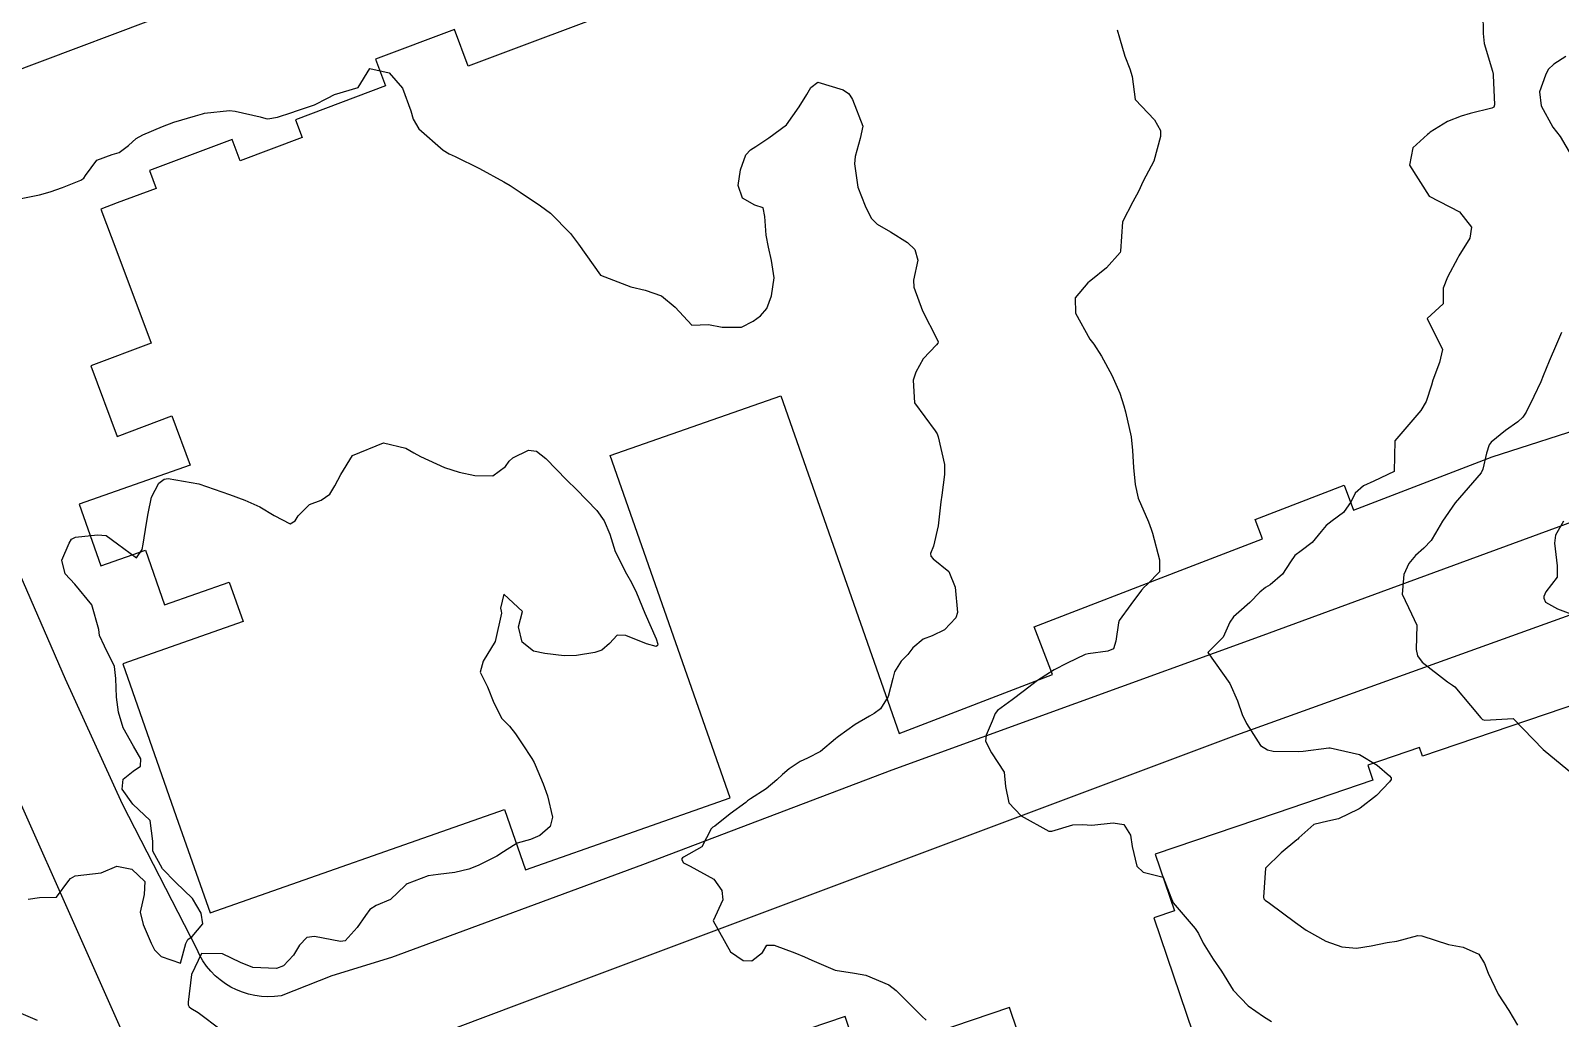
# Model space of a CAD drawing. Header units: metres. Extents: x 286371 to 293043, y 7462578 to 7466404.
# Drawn here: x 289646.5 to 289746.4, y 7464713.1 to 7464777.5 of the extents above; entities that cross this region are included whole.
import ezdxf

# ---------------------------------------------------------------- set-up
doc = ezdxf.new("R2010")
doc.units = ezdxf.units.M
doc.header["$MEASUREMENT"] = 0
for name, color, linetype in [('Curvas de Nivel 1m', 11, 'Continuous'), ('Curvas de Nivel 5m', 15, 'Continuous'), ('Edificações', 30, 'Continuous'), ('Vias primárias', 230, 'Continuous')]:
    doc.layers.add(name, color=color, linetype=linetype)

msp = doc.modelspace()

# ---------------------------------------------------------------- linework, layer by layer
at = {"layer": 'Curvas de Nivel 1m', "flags": 128}
for points, elevation in [([(289717.422, 7464777.542), (289717.573, 7464777.01), (289717.926, 7464775.808), (289718.258, 7464774.999), (289718.407, 7464774.497), (289718.6, 7464772.994), (289719.865, 7464771.673), (289720.246, 7464770.969), (289720.248, 7464770.568), (289719.824, 7464768.974), (289719.133, 7464767.656), (289718.811, 7464766.989), (289718.454, 7464766.325), (289717.764, 7464765.004), (289717.645, 7464763.096), (289717.612, 7464763.006), (289716.736, 7464762.002), (289715.706, 7464761.193), (289715.614, 7464761.127), (289715.505, 7464761.037), (289714.678, 7464760.061), (289714.706, 7464759.049), (289715.649, 7464757.364), (289715.899, 7464757.031), (289716.412, 7464756.243), (289717.082, 7464755.012), (289717.596, 7464753.831), (289717.865, 7464753), (289717.967, 7464752.608), (289718.343, 7464750.992), (289718.426, 7464750.096), (289718.481, 7464748.99), (289718.609, 7464747.876), (289718.79, 7464746.985), (289719.461, 7464745.441), (289719.649, 7464744.972), (289719.722, 7464744.699), (289720.186, 7464742.963), (289720.198, 7464742.177), (289719.4, 7464741.371), (289719.188, 7464741.187), (289719.024, 7464740.98), (289718.318, 7464740.052), (289717.556, 7464739.002), (289717.505, 7464738.859), (289717.344, 7464737.656), (289717.186, 7464737.157), (289716.811, 7464737.012), (289715.529, 7464736.833), (289715.33, 7464736.778), (289714.157, 7464736.216), (289713.315, 7464735.779), (289712.221, 7464735.086), (289711.293, 7464734.371), (289710.562, 7464733.838), (289709.625, 7464733.129), (289709.465, 7464732.938), (289709.264, 7464732.444), (289708.868, 7464731.522), (289708.828, 7464731.141), (289709.233, 7464730.383), (289710.047, 7464729.122), (289710.148, 7464728.172), (289710.358, 7464727.117), (289711.171, 7464726.259), (289712.966, 7464725.268), (289713.157, 7464725.255), (289714.531, 7464725.686), (289715.164, 7464725.689), (289715.777, 7464725.646), (289717.166, 7464725.799), (289717.869, 7464725.705), (289718.291, 7464724.992), (289718.408, 7464724.254), (289718.705, 7464722.991), (289719.118, 7464722.591), (289720.426, 7464722.27), (289720.925, 7464720.948), (289721.087, 7464720.594), (289722.507, 7464718.925), (289722.723, 7464718.595), (289723.04, 7464717.956), (289723.688, 7464716.904), (289724.234, 7464716.121), (289724.994, 7464714.884), (289725.984, 7464713.879), (289726.969, 7464713.173), (289727.499, 7464712.846)], 706), ([(289746.706, 7464775.789), (289745.925, 7464775.295), (289745.562, 7464774.937), (289745.38, 7464774.582), (289744.997, 7464773.488), (289745.088, 7464772.586), (289745.863, 7464771.191), (289746.328, 7464770.567), (289747.073, 7464769.312)], 704), ([(289645.78, 7464766.506), (289647.094, 7464766.775), (289647.787, 7464766.961), (289648.598, 7464767.256), (289649.799, 7464767.721), (289649.978, 7464767.865), (289650.101, 7464768.04), (289650.824, 7464769.024), (289651.825, 7464769.399), (289652.299, 7464769.535), (289652.891, 7464769.999), (289653.396, 7464770.435), (289653.844, 7464770.677), (289655.117, 7464771.223), (289655.858, 7464771.513), (289657.273, 7464771.923), (289657.722, 7464772.061), (289657.867, 7464772.097), (289659.489, 7464772.27), (289659.869, 7464772.235), (289661.483, 7464771.86), (289661.863, 7464771.754), (289661.989, 7464771.726), (289662.616, 7464771.843), (289663.562, 7464772.136), (289663.87, 7464772.246), (289665.045, 7464772.638), (289665.883, 7464773.071), (289666.355, 7464773.32), (289667.894, 7464773.764), (289668.656, 7464775.01), (289669.909, 7464774.733), (289670.793, 7464773.721), (289671.335, 7464772.25), (289671.489, 7464771.71), (289671.855, 7464771.079), (289673.431, 7464769.68), (289673.831, 7464769.451), (289674.225, 7464769.271), (289675.817, 7464768.488), (289677.407, 7464767.62), (289677.801, 7464767.379), (289678.457, 7464766.941), (289679.781, 7464766.057), (289680.443, 7464765.574), (289681.748, 7464764.248), (289682.273, 7464763.546), (289683.704, 7464761.524), (289685.693, 7464760.765), (289686.624, 7464760.546), (289687.685, 7464760.181), (289688.584, 7464759.451), (289689.656, 7464758.263), (289690.764, 7464758.312), (289691.655, 7464758.149), (289692.911, 7464758.13), (289693.661, 7464758.533), (289694.145, 7464758.889), (289694.553, 7464759.361), (289694.865, 7464760.178), (289695.034, 7464761.354), (289694.865, 7464762.496), (289694.672, 7464763.356), (289694.526, 7464764.139), (289694.43, 7464765.361), (289694.326, 7464765.917), (289693.775, 7464766.095), (289692.963, 7464766.562), (289692.692, 7464767.386), (289692.835, 7464768.41), (289693.181, 7464769.374), (289693.496, 7464769.702), (289693.833, 7464769.928), (289694.693, 7464770.5), (289695.854, 7464771.334), (289696.673, 7464772.521), (289697.161, 7464773.315), (289697.44, 7464773.765), (289697.896, 7464774.122), (289699.55, 7464773.618), (289699.886, 7464773.385), (289699.983, 7464773.273), (289700.155, 7464772.996), (289700.82, 7464771.26), (289700.654, 7464770.45), (289700.325, 7464769.267), (289700.286, 7464768.799), (289700.511, 7464767.264), (289700.983, 7464766.05), (289701.381, 7464765.25), (289701.758, 7464764.849), (289702.629, 7464764.354), (289703.741, 7464763.666), (289704.216, 7464763.207), (289704.425, 7464762.502), (289704.144, 7464761.208), (289704.164, 7464760.74), (289704.721, 7464759.199), (289705.647, 7464757.374), (289705.733, 7464757.183), (289705.724, 7464757.102), (289705.641, 7464756.995), (289704.758, 7464756.067), (289704.275, 7464755.205), (289704.122, 7464754.691), (289704.194, 7464753.205), (289705.557, 7464751.371), (289705.673, 7464751.183), (289705.737, 7464750.996), (289706.147, 7464749.175), (289706.163, 7464748.526), (289705.992, 7464747.177), (289705.928, 7464746.735), (289705.736, 7464745.189), (289705.434, 7464743.864), (289705.24, 7464743.386), (289705.265, 7464743.197), (289705.422, 7464743.029), (289706.434, 7464742.198), (289706.859, 7464741.172), (289707.004, 7464739.536), (289706.896, 7464739.171), (289706.147, 7464738.388), (289705.346, 7464738.011), (289704.767, 7464737.779), (289704.094, 7464737.213), (289703.756, 7464736.79), (289703.321, 7464736.352), (289702.891, 7464735.65), (289702.784, 7464735.232), (289702.48, 7464734.042), (289701.974, 7464733.244), (289701.577, 7464732.942), (289701.267, 7464732.774), (289700.316, 7464732.211), (289699.246, 7464731.448), (289699.153, 7464731.378), (289699.05, 7464731.287), (289698.066, 7464730.468), (289697.225, 7464730.018), (289696.745, 7464729.798), (289696.019, 7464729.332), (289695.582, 7464728.965), (289695.203, 7464728.607), (289694.516, 7464728.032), (289693.486, 7464727.37), (289693.306, 7464727.249), (289693.181, 7464727.144), (289692.169, 7464726.389), (289691.157, 7464725.595), (289691.046, 7464725.515), (289690.936, 7464725.408), (289690.309, 7464724.244), (289689.126, 7464723.562), (289689.047, 7464723.514), (289688.999, 7464723.436), (289689.121, 7464723.199), (289689.564, 7464722.981), (289691.105, 7464722.127), (289691.614, 7464721.397), (289691.685, 7464720.795), (289691.064, 7464719.404), (289692.192, 7464717.387), (289693.026, 7464716.822), (289693.578, 7464716.814), (289694.271, 7464717.356), (289694.56, 7464717.832), (289695.041, 7464717.83), (289696.378, 7464717.324), (289697.03, 7464717.064), (289697.493, 7464716.842), (289699.018, 7464716.205), (289700.277, 7464716.004), (289701.013, 7464715.874), (289702.516, 7464715.232), (289702.999, 7464714.88), (289704.68, 7464713.199), (289704.97, 7464712.926)], 707), ([(289746.426, 7464757.789), (289745.893, 7464756.571), (289745.818, 7464756.385), (289745.624, 7464755.918), (289745.232, 7464754.958), (289745.068, 7464754.582), (289744.612, 7464753.612), (289744.128, 7464752.596), (289743.902, 7464752.267), (289743.565, 7464751.974), (289742.773, 7464751.399), (289741.837, 7464750.63), (289741.709, 7464750.464), (289741.533, 7464749.927), (289741.286, 7464748.87), (289741.173, 7464748.64), (289739.484, 7464746.674), (289738.661, 7464745.492), (289738.196, 7464744.693), (289737.917, 7464744.228), (289737.439, 7464743.726), (289736.904, 7464743.24), (289736.46, 7464742.719), (289736.136, 7464742.001), (289736.032, 7464740.725), (289736.642, 7464739.449), (289736.989, 7464738.71), (289736.946, 7464737.104), (289737.032, 7464736.709), (289737.328, 7464736.278), (289738.974, 7464735.014), (289739.306, 7464734.797), (289739.47, 7464734.672), (289740.481, 7464733.462), (289741.166, 7464732.646), (289741.272, 7464732.551), (289741.411, 7464732.502), (289743.264, 7464732.614), (289745.234, 7464730.584), (289747.21, 7464728.957)], 704), ([(289646.348, 7464720.833), (289647.087, 7464720.936), (289648.197, 7464720.958), (289649.005, 7464722.056), (289649.106, 7464722.179), (289649.415, 7464722.355), (289651.112, 7464722.552), (289652.137, 7464722.981), (289653.116, 7464722.778), (289653.977, 7464721.971), (289653.93, 7464721.133), (289653.654, 7464719.976), (289653.864, 7464719.17), (289654.384, 7464717.964), (289654.59, 7464717.516), (289655.031, 7464717.083), (289656.298, 7464716.662), (289656.651, 7464717.93), (289656.771, 7464718.206), (289657.051, 7464718.386), (289657.758, 7464719.22), (289657.649, 7464719.916), (289657.088, 7464720.871), (289655.973, 7464721.941), (289655.117, 7464722.804), (289654.499, 7464723.964), (289654.498, 7464724.61), (289654.316, 7464725.967), (289653.18, 7464727.034), (289652.497, 7464727.995), (289652.548, 7464728.65), (289653.212, 7464729.181), (289653.691, 7464729.503), (289653.7, 7464729.977), (289653.236, 7464730.801), (289652.552, 7464731.995), (289652.251, 7464733.018), (289652.125, 7464734.002), (289652.08, 7464735.225), (289651.996, 7464736.004), (289651.334, 7464737.328), (289650.997, 7464738.02), (289650.962, 7464738.408), (289650.514, 7464740.027), (289649.394, 7464741.367), (289648.769, 7464742.054), (289648.542, 7464742.933), (289649.025, 7464744.051), (289649.186, 7464744.302), (289649.442, 7464744.444), (289650.884, 7464744.584), (289651.442, 7464744.557), (289652.182, 7464744.003), (289653.421, 7464743.098), (289653.782, 7464743.626), (289653.864, 7464743.978), (289654.082, 7464745.347), (289654.186, 7464745.974), (289654.406, 7464747.045), (289654.885, 7464747.964), (289655.229, 7464748.229), (289655.5, 7464748.269), (289657.494, 7464747.924), (289659.484, 7464747.23), (289660.498, 7464746.86), (289661.472, 7464746.425), (289662.401, 7464745.85), (289663.456, 7464745.316), (289663.774, 7464745.515), (289663.972, 7464745.827), (289664.721, 7464746.57), (289665.48, 7464746.865), (289666.046, 7464747.236), (289666.369, 7464747.791), (289666.752, 7464748.539), (289667.524, 7464749.774), (289669.537, 7464750.588), (289671.001, 7464750.243), (289671.527, 7464749.933), (289671.958, 7464749.698), (289673.514, 7464748.977), (289674.482, 7464748.688), (289675.506, 7464748.459), (289676.684, 7464748.449), (289677.516, 7464749.05), (289677.741, 7464749.391), (289677.973, 7464749.608), (289679.013, 7464750.111), (289679.531, 7464750.041), (289680.135, 7464749.575), (289681.503, 7464748.162), (289682.145, 7464747.545), (289683.474, 7464746.174), (289683.938, 7464745.517), (289684.315, 7464744.647), (289684.662, 7464743.506), (289685.412, 7464742.054), (289685.73, 7464741.49), (289686.063, 7464740.815), (289686.599, 7464739.476), (289687.349, 7464737.813), (289687.444, 7464737.463), (289687.434, 7464737.371), (289687.342, 7464737.318), (289686.705, 7464737.474), (289685.352, 7464738.024), (289684.801, 7464738.054), (289684.3, 7464737.51), (289683.784, 7464737.071), (289683.335, 7464736.914), (289682.146, 7464736.728), (289681.331, 7464736.705), (289680.063, 7464736.844), (289679.335, 7464737.003), (289678.595, 7464737.596), (289678.358, 7464738.6), (289678.625, 7464739.596), (289677.391, 7464740.724), (289677.187, 7464739.808), (289677.221, 7464739.617), (289677.24, 7464739.485), (289676.82, 7464737.625), (289676.047, 7464736.362), (289675.86, 7464735.644), (289676.339, 7464734.673), (289676.741, 7464733.633), (289677.269, 7464732.613), (289677.768, 7464732.121), (289678.15, 7464731.607), (289678.597, 7464730.95), (289679.23, 7464729.999), (289679.372, 7464729.737), (289679.436, 7464729.59), (289679.97, 7464728.353), (289680.25, 7464727.578), (289680.569, 7464726.167), (289680.421, 7464725.575), (289679.751, 7464724.979), (289679.141, 7464724.715), (289678.262, 7464724.483), (289677.126, 7464723.761), (289677.056, 7464723.695), (289676.947, 7464723.627), (289675.728, 7464723.032), (289675.111, 7464722.786), (289674.202, 7464722.573), (289673.105, 7464722.434), (289672.458, 7464722.34), (289671.096, 7464721.837), (289671.025, 7464721.786), (289670.955, 7464721.717), (289669.996, 7464720.815), (289669.074, 7464720.424), (289668.661, 7464720.161), (289668.366, 7464719.755), (289667.833, 7464718.982), (289667.039, 7464718.113), (289666.744, 7464718.074), (289665.043, 7464718.383), (289664.536, 7464718.32), (289664.061, 7464717.819), (289663.665, 7464717.184), (289663.014, 7464716.482), (289662.558, 7464716.295), (289661.012, 7464716.375), (289660.207, 7464716.69), (289659.031, 7464717.253), (289657.673, 7464717.274), (289657.014, 7464715.924), (289656.801, 7464714.104), (289656.804, 7464713.927), (289656.849, 7464713.804), (289656.971, 7464713.729), (289657.453, 7464713.431), (289658.95, 7464712.313)], 708), ([(289746.552, 7464745.474), (289746.043, 7464744.566), (289745.964, 7464744.049), (289746.153, 7464742.564), (289746.138, 7464741.839), (289745.399, 7464740.885), (289745.27, 7464740.577), (289745.269, 7464740.454), (289745.389, 7464740.211), (289746.171, 7464739.774), (289747.376, 7464739.311)], 703), ([(289646.966, 7464712.912), (289645.582, 7464713.498)], 708)]:
    msp.add_lwpolyline(points, dxfattribs=dict(at, elevation=elevation))
at = {"layer": 'Curvas de Nivel 5m', "elevation": 705, "flags": 128}
msp.add_lwpolyline([(289741.289, 7464778.645), (289741.308, 7464777.29), (289741.374, 7464776.643), (289741.917, 7464774.841), (289741.967, 7464774.634), (289741.974, 7464774.572), (289742.046, 7464772.632), (289742.017, 7464772.498), (289741.881, 7464772.426), (289740.465, 7464772.066), (289739.873, 7464771.894), (289738.982, 7464771.563), (289737.856, 7464770.851), (289737.774, 7464770.777), (289737.676, 7464770.697), (289736.724, 7464769.828), (289736.514, 7464768.714), (289737.794, 7464766.694), (289739.774, 7464765.659), (289740.542, 7464764.653), (289740.444, 7464763.954), (289739.726, 7464762.798), (289739.676, 7464762.714), (289739.65, 7464762.666), (289738.984, 7464761.396), (289738.711, 7464760.679), (289738.701, 7464759.657), (289737.664, 7464758.694), (289738.664, 7464756.679), (289738.473, 7464755.83), (289738.023, 7464754.688), (289737.936, 7464754.353), (289737.583, 7464753.282), (289737.246, 7464752.701), (289735.544, 7464750.734), (289735.514, 7464748.734), (289734.172, 7464748.086), (289733.499, 7464747.792), (289732.948, 7464747.317), (289732.69, 7464746.776), (289732.197, 7464746.059), (289731.465, 7464745.496), (289731.062, 7464745.199), (289730.747, 7464744.805), (289730.157, 7464744.1), (289729.435, 7464743.556), (289729.019, 7464743.242), (289728.728, 7464742.835), (289728.221, 7464742.033), (289727.401, 7464741.327), (289727.106, 7464741.151), (289726.728, 7464740.864), (289726.083, 7464740.174), (289725.374, 7464739.545), (289725.019, 7464739.24), (289724.772, 7464738.893), (289724.336, 7464737.913), (289723.334, 7464736.914), (289724.772, 7464734.892), (289725.287, 7464733.761), (289725.593, 7464732.88), (289725.864, 7464732.277), (289726.787, 7464730.861), (289727.24, 7464730.574), (289727.601, 7464730.487), (289729.239, 7464730.459), (289729.572, 7464730.486), (289731.243, 7464730.704), (289731.333, 7464730.703), (289733.237, 7464730.264), (289734.396, 7464729.572), (289735.207, 7464728.875), (289735.306, 7464728.733), (289735.305, 7464728.63), (289735.2, 7464728.484), (289734.342, 7464727.596), (289733.285, 7464726.763), (289733.213, 7464726.724), (289733.173, 7464726.705), (289731.875, 7464726.078), (289731.166, 7464725.912), (289730.267, 7464725.703), (289729.29, 7464724.822), (289729.214, 7464724.752), (289729.142, 7464724.698), (289728.123, 7464723.851), (289727.114, 7464722.854), (289726.984, 7464720.958), (289727.008, 7464720.856), (289727.083, 7464720.772), (289727.369, 7464720.561), (289729.061, 7464719.306), (289729.76, 7464718.814), (289731.043, 7464718.079), (289732.096, 7464717.721), (289733.037, 7464717.634), (289734.005, 7464717.784), (289735.043, 7464717.999), (289735.674, 7464718.096), (289737.05, 7464718.45), (289737.31, 7464718.44), (289739.042, 7464717.867), (289740.007, 7464717.693), (289741.033, 7464717.237), (289741.407, 7464716.639), (289741.644, 7464716.006), (289742.292, 7464714.625), (289742.978, 7464713.563), (289743.545, 7464712.606)], dxfattribs=at)
at = {"layer": 'Edificações'}
for points in [[(289685.93, 7464779.233), (289675.073, 7464775.159), (289674.173, 7464777.558), (289669.022, 7464775.625), (289669.678, 7464773.876), (289663.804, 7464771.672), (289664.238, 7464770.516), (289660.179, 7464768.993), (289659.659, 7464770.379), (289654.263, 7464768.355), (289654.7, 7464767.191), (289652.164, 7464766.239), (289651.098, 7464765.839), (289652.132, 7464763.083), (289654.381, 7464757.088), (289650.445, 7464755.611), (289652.169, 7464751.015), (289655.718, 7464752.346), (289656.922, 7464749.137), (289649.69, 7464746.604), (289651.102, 7464742.574), (289654.003, 7464743.59), (289655.252, 7464740.022), (289659.481, 7464741.503), (289660.379, 7464738.938), (289652.532, 7464736.189), (289656.02, 7464726.231), (289658.224, 7464719.94), (289677.434, 7464726.668), (289678.806, 7464722.75), (289692.167, 7464727.43), (289684.342, 7464749.769), (289695.482, 7464753.67), (289703.202, 7464731.629), (289713.216, 7464735.488), (289712.019, 7464738.595), (289721.819, 7464742.372), (289726.917, 7464744.337), (289726.434, 7464745.591), (289732.235, 7464747.827), (289732.86, 7464746.205), (289741.906, 7464749.692), (289748.668, 7464751.861)], [(289747.66, 7464733.66), (289737.348, 7464730.164), (289737.348, 7464730.164), (289737.162, 7464730.712), (289733.784, 7464729.567), (289734.117, 7464728.585), (289727.803, 7464726.445), (289719.904, 7464723.766), (289721.16, 7464720.061), (289719.816, 7464719.606), (289723.203, 7464709.617)], [(289714.556, 7464701.481), (289710.396, 7464713.751), (289700.597, 7464710.429), (289699.667, 7464713.172), (289689.037, 7464709.568)]]:
    msp.add_lwpolyline(points, dxfattribs=at)
at = {"layer": 'Vias primárias'}
for points in [[(289652.5, 7464727.017), (289648.782, 7464735.182), (289645.832, 7464741.98), (289635.267, 7464765.3), (289638.131, 7464772.081), (289663.358, 7464781.585), (289695.216, 7464793.698), (289749.56, 7464814.047), (289757.676, 7464810.623), (289775.667, 7464762.656, -0.409561), (289772.229, 7464754.571), (289750.754, 7464746.769), (289726.69, 7464737.942), (289702.725, 7464729.252), (289686.443, 7464723.069), (289670.075, 7464717.027), (289666.16, 7464715.822), (289662.866, 7464714.532, -0.349635), (289657.355, 7464717.584)], [(289681.072, 7464673.735), (289703.905, 7464663.76), (289724.825, 7464658.226, 0.179506), (289735.796, 7464660.553), (289764.646, 7464678.809), (289785.839, 7464692.059, 0.356102), (289787.781, 7464696.854, -0.064584), (289791.801, 7464713.627, 0.145181), (289789.89, 7464724.131), (289782.051, 7464745.635), (289781.513, 7464747.07), (289775.895, 7464749.729), (289765.45, 7464746.008), (289725.224, 7464731.516), (289678.396, 7464713.981), (289666.423, 7464709.478, 0.426617), (289663.482, 7464702.611), (289665.459, 7464697.955), (289669.749, 7464688.452), (289672.419, 7464682.538, 0.178234)]]:
    msp.add_lwpolyline(points, format="xyb", close=True, dxfattribs=at)
msp.add_lwpolyline([(289861.437, 7464584.412, 0.175164), (289846.929, 7464609.831, 0.106816), (289811.104, 7464629.056, 0.013849), (289746.617, 7464645.66), (289685.325, 7464662.421), (289681.475, 7464663.46, -0.197352), (289667.32, 7464679.31), (289660.261, 7464694.729), (289629.82, 7464763.102)], format="xyb", dxfattribs=at)

doc.saveas('drawing.dxf')
